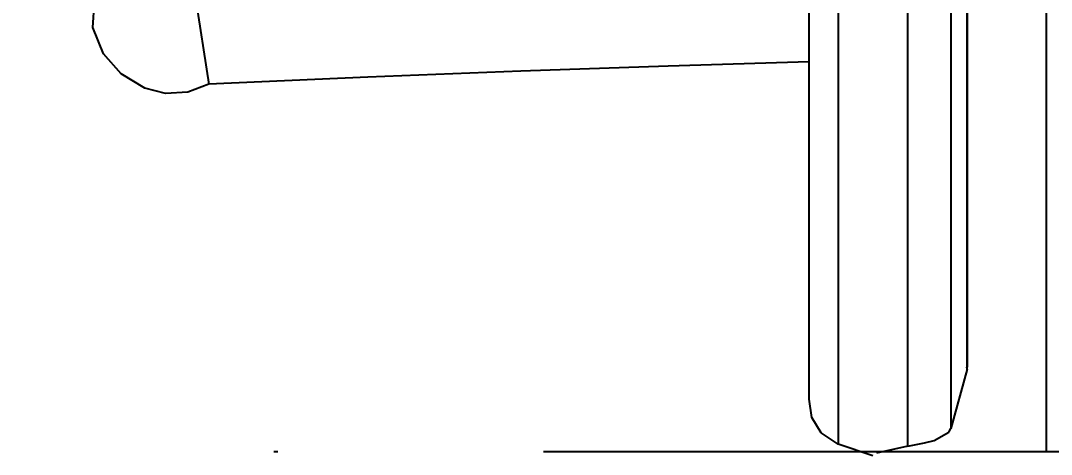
# Model space of a CAD drawing. Extents: x -70 to 148, y -70 to 126.
# Drawn here: x 98.5 to 123.14, y -0.07 to 10.29 of the extents above; entities that cross this region are included whole.
import ezdxf

# ---------------------------------------------------------------- set-up
doc = ezdxf.new("R2010")
doc.units = 0
doc.linetypes.add('CENTER', pattern=[25.4, 12.7, -6.35, 0, -6.35])
for name, color, linetype in [('1', 4, 'Continuous'), ('2', 7, 'Continuous'), ('4', 2, 'CENTER')]:
    doc.layers.add(name, color=color, linetype=linetype)
doc.styles.get("Standard").update_dxf_attribs({"font": 'Monospac821 BT', "height": 3.5})
doc.styles.add('STANDARD 3.5 mm', font='Monospac821 BT.shx', dxfattribs={"height": 3.5})
doc.dimstyles.new('AM_DIN', dxfattribs={"dimtxt": 3.5, "dimasz": 2.5, "dimexe": 2, "dimexo": 1, "dimgap": 1, "dimtad": 1, "dimtoh": 1, "dimdsep": 46, "dimtxsty": 'STANDARD 3.5 mm', "dimsah": 1, "dimcen": 0.09, "dimadec": 0, "dimazin": 2, "dimtp": 1, "dimtm": 1e-09, "dimtfac": 1, "dimtdec": 4, "dimtmove": 0, "dimatfit": 3, "dimfxl": 1, "dimtolj": 1, "dimtzin": 0, "dimarcsym": 0})
doc.dimstyles.get("Standard").update_dxf_attribs({"dimtxt": 3.5, "dimasz": 2.5, "dimexe": 1.25, "dimexo": 0, "dimtad": 1, "dimtoh": 1, "dimdsep": 46, "dimtxsty": 'STANDARD', "dimsah": 1, "dimcen": 0.09, "dimazin": 2, "dimtp": 1, "dimtm": 1, "dimtfac": 1, "dimtdec": 4, "dimtmove": 0, "dimatfit": 3, "dimfxl": 1, "dimtolj": 1, "dimtzin": 0, "dimarcsym": 0})

# ---------------------------------------------------------------- blocks, each defined once
blk = doc.blocks.new('VDDIM_DEFAULT')
at = {"linetype": 'Continuous', "lineweight": -2, "extrusion": (0, 0, -1)}
blk.add_hatch(color=0, dxfattribs=at).paths.add_polyline_path([(0, 0), (1, -0.1665), (1, 0.1665)], flags=0)
blk = doc.blocks.new('*D355E')
at = {"layer": '2'}
for p, q in [((124, 70), (147.927, 70)), ((145.927, 70), (145.927, -70)), ((124, -70), (147.927, -70))]:
    blk.add_line(p, q, dxfattribs=at)
at = {"layer": '2', "xscale": 2.5, "yscale": 2.5}
for p, rotation in [((145.927, 70), 89.99999999999426), ((145.927, -70), 269.9999999999828)]:
    blk.add_blockref('VDDIM_DEFAULT', p, dxfattribs=dict(at, rotation=rotation))
at = {"layer": '2', "insert": (144.927, -0.068), "char_height": 3.5, "attachment_point": 8, "rotation": 90, "style": 'STANDARD 3.5 mm'}
blk.add_mtext('ø140', dxfattribs=at)
blk = doc.blocks.new('*D355F')
at = {"layer": '2'}
for p, q in [((123.909, 62.391), (139.927, 62.391)), ((137.927, 62.391), (137.927, -62.551)), ((123.909, -62.551), (139.927, -62.551))]:
    blk.add_line(p, q, dxfattribs=at)
at = {"layer": '2', "xscale": 2.5, "yscale": 2.5}
for p, rotation in [((137.927, 62.391), 89.99999999999426), ((137.927, -62.551), 269.9999999999828)]:
    blk.add_blockref('VDDIM_DEFAULT', p, dxfattribs=dict(at, rotation=rotation))
at = {"layer": '2', "insert": (136.927, -0.08), "char_height": 3.5, "attachment_point": 8, "rotation": 90, "style": 'STANDARD 3.5 mm'}
blk.add_mtext('ø125', dxfattribs=at)
blk = doc.blocks.new('*D3573')
at = {"layer": '2'}
for p, q in [((0, 0), (0, 121.877)), ((123.022, 0), (123.022, 121.877)), ((0, 120.627), (123.022, 120.627))]:
    blk.add_line(p, q, dxfattribs=at)
at = {"layer": '2', "xscale": 2.5, "yscale": 2.5, "rotation": 180}
blk.add_blockref('VDDIM_DEFAULT', (0, 120.627), dxfattribs=at)
at = {"layer": '2', "xscale": 2.5, "yscale": 2.5}
blk.add_blockref('VDDIM_DEFAULT', (123.022, 120.627), dxfattribs=at)
at = {"layer": '2', "insert": (61.511, 121.252), "char_height": 3.5, "attachment_point": 8}
blk.add_mtext('123', dxfattribs=at)

msp = doc.modelspace()

# ---------------------------------------------------------------- linework, layer by layer
at = {"layer": '1'}
for p, q in [((102.37, 12.801), (103.001, 8.77)), ((117.354, 1.252), (117.354, 12.744)), ((121.13, 1.967), (121.13, 12.236)), ((121.136, 2.016), (121.136, 12.265)), ((120.738, 11.278), (120.738, 0.55)), ((118.045, 11.042), (118.045, 0.177)), ((119.708, 0.126), (119.708, 11.052)), ((100.222, 10.124), (100.263, 10.734)), ((100.477, 9.5), (100.222, 10.124)), ((100.899, 9.023), (100.477, 9.5)), ((113.981, 9.207), (110.461, 9.084)), ((117.354, 9.306), (113.981, 9.207)), ((101.472, 8.675), (100.899, 9.023)), ((106.798, 8.938), (103.001, 8.77)), ((110.461, 9.084), (106.798, 8.938)), ((101.965, 8.55), (101.472, 8.675)), ((103.001, 8.77), (102.5, 8.579)), ((102.5, 8.579), (101.965, 8.55)), ((121.13, 1.967), (121.12, 2.015)), ((121.13, 1.967), (120.738, 0.55)), ((117.418, 0.812), (117.354, 1.252)), ((117.638, 0.441), (117.418, 0.812)), ((120.688, 0.46), (120.738, 0.55)), ((118.045, 0.177), (117.638, 0.441)), ((120.107, 0.202), (120.342, 0.264)), ((120.342, 0.264), (120.688, 0.46)), ((118.872, -0.101), (118.045, 0.177)), ((119.708, 0.126), (118.962, -0.039)), ((119.708, 0.126), (120.107, 0.202))]:
    msp.add_line(p, q, dxfattribs=at)
at = {"layer": '4'}
msp.add_line((60, 0), (124, 0), dxfattribs=at)

# ---------------------------------------------------------------- dimensions: what is measured, and where the dimension line sits
at = {"layer": '2'}
dim = msp.add_linear_dim(base=(-45.805, 120.627), p1=(0, 0), p2=(123.022, 0), text='123', dimstyle='STANDARD', dxfattribs=at)
dim.commit()
dim.dimension.update_dxf_attribs({"geometry": '*D3573', "text_midpoint": (0, 0)})
for base, p1, p2, text, override, picture, middle in [((145.927, -70), (123, 70), (123, -70), 'ø<>', {"dimtp": 0, "dimtm": 0}, '*D355E', (145.927, -0.068)), ((137.927, -62.551), (122.909, 62.391), (122.909, -62.551), 'ø125', {"dimtm": 0}, '*D355F', (137.927, -0.08))]:
    dim = msp.add_linear_dim(base=base, p1=p1, p2=p2, angle=90, text=text, dimstyle='AM_DIN', override=override, dxfattribs=at)
    dim.commit()
    dim.dimension.update_dxf_attribs({"geometry": picture, "text_midpoint": middle, "dimtype": 160})

doc.saveas('drawing.dxf')
